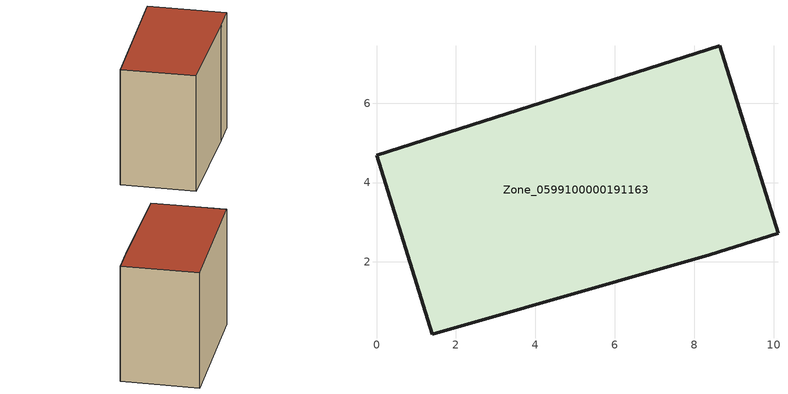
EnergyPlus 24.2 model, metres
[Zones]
Zone_0599100000191163
 floor ground (C_G): 10.11,2.72 8.39,2.18 1.4,0.18 0,4.68 8.64,7.44 z0
 wall outside (C_F): 10.11,2.72 8.64,7.44 0,4.68 1.4,0.18 8.39,2.18 10.11,2.72 z0:7.8
 roof outside (C_R): 8.39,2.18 10.11,2.72 8.64,7.44 0,4.68 1.4,0.18 z7.8
[BUILDING]
Pand.0599100000191163: North Axis=0; Terrain=City; Loads Convergence Tolerance Value=0.04; Temperature Convergence Tolerance Value=0.4; Solar Distribution=FullExterior; Maximum Number of Warmup Days=25; Minimum Number of Warmup Days=1
[Site:Location]
Rotterdam.The.Hague.AP_ZH_NLD Design_Conditions: Latitude=51.96; Longitude=4.45; Time Zone=1; Elevation=-4.5
[SITE:GROUNDTEMPERATURE:BUILDINGSURFACE]
18, 18, 18, 18, 18, 18, 18, 18, 18, 18, 18, 18
[MATERIAL] Thermal Absorptance=0.9; Solar Absorptance=0.7; Visible Absorptance=0.7
Name | Roughness | Thickness | Conductivity | Density | Specific Heat
G.TC.1946 | MediumSmooth | 0.15 | 1 | 540 | 1210
F.TC.1946 | Rough | 0.3 | 0.857143 | 1920 | 840
R.TC.1946 | MediumRough | 0.2 | 0.909091 | 1500 | 1000
[CONSTRUCTION]
C_G: G.TC.1946
C_F: F.TC.1946
C_R: R.TC.1946
[ZONE]
Zone_0599100000191163: Type=1; Multiplier=1; Ceiling Height=Autocalculate; Volume=Autocalculate; Floor Area=autocalculate; Part of Total Floor Area=Yes
[ZONEINFILTRATION:DESIGNFLOWRATE]
Infil_Zone_0599100000191163: Zone or ZoneList or Space or SpaceList=Zone_0599100000191163; Schedule=AlwaysOn; Design Flow Rate Calculation Method=Flow/Area; Flow Rate per Floor Area=0.003; Constant Term Coefficient=1; Temperature Term Coefficient=0; Velocity Term Coefficient=0; Velocity Squared Term Coefficient=0
[HVACTEMPLATE:ZONE:IDEALLOADSAIRSYSTEM]
Zone_0599100000191163: Maximum Heating Supply Air Temperature=50; Minimum Cooling Supply Air Temperature=13; Maximum Heating Supply Air Humidity Ratio=0.0156; Minimum Cooling Supply Air Humidity Ratio=0.0077; Heating Limit=NoLimit; Cooling Limit=NoLimit; Dehumidification Control Type=ConstantSensibleHeatRatio; Cooling Sensible Heat Ratio=0.7; Dehumidification Setpoint=60; Humidification Control Type=None; Humidification Setpoint=30; Outdoor Air Method=None; Outdoor Air Flow Rate per Person=0.00944; Outdoor Air Flow Rate per Zone Floor Area=0; Outdoor Air Flow Rate per Zone=0; Demand Controlled Ventilation Type=None; Outdoor Air Economizer Type=NoEconomizer; Heat Recovery Type=None; Sensible Heat Recovery Effectiveness=0.7; Latent Heat Recovery Effectiveness=0.65
[ZONECONTROL:THERMOSTAT]
ThermostatControl_Zone_0599100000191163: Zone or ZoneList=Zone_0599100000191163; Control Type Schedule=DualSetpointControlType; Control 1=Thermostat_Zone_0599100000191163; Temperature Difference Between Cutout And Setpoint=0
[THERMOSTATSETPOINT:DUALSETPOINT]
Thermostat_Zone_0599100000191163: Heating Setpoint Temperature Schedule=HeatingSetpoint_Zone_0599100000191163; Cooling Setpoint Temperature Schedule=CoolingSetpoint_Zone_0599100000191163
[SCHEDULE:COMPACT]
HeatingSetpoint_Zone_0599100000191163: Through: 12/31, For: AllDays, Until: 24:00, 21
CoolingSetpoint_Zone_0599100000191163: Through: 12/31, For: AllDays, Until: 24:00, 24
DualSetpointControlType: Through: 12/31, For: AllDays, Until: 24:00, 4
AlwaysOn: Through: 12/31, For: AllDays, Until: 24:00, 1
